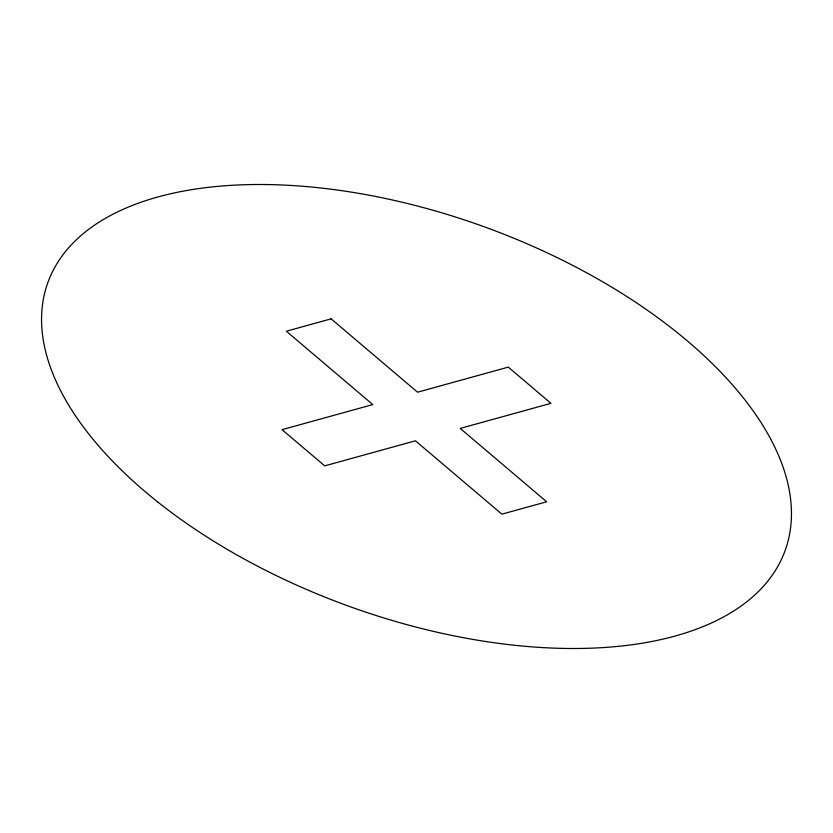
<?xml version="1.0" encoding="UTF-8"?>
<svg xmlns="http://www.w3.org/2000/svg" width="833" height="833" viewBox="0 0 833 833"><rect width="100%" height="100%" fill="white"/><g stroke="black" fill="none" stroke-linecap="round" stroke-linejoin="round"><path stroke-width="1.25" d="M331.118 318.841L286.344 331.222L372.788 404.588L282.054 429.661L324.714 465.876L415.438 440.792L501.882 514.159L546.656 501.778L460.212 428.412L550.946 403.339L508.286 367.124L417.562 392.208L331.118 318.841M157.635 501.903A392.228 201.43 20 0 0 780.854 560.609A392.228 201.43 20 0 0 311.011 186.988A392.228 201.43 20 0 0 157.635 501.903"/></g></svg>
